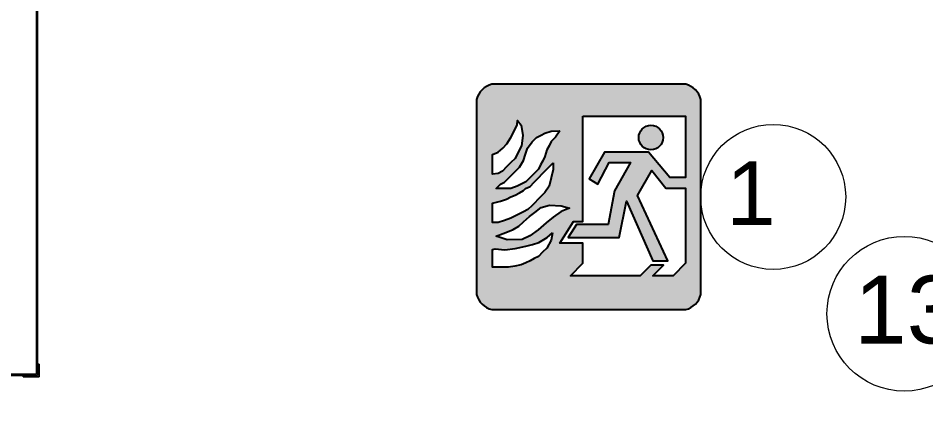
# Model space of a CAD drawing. Header units: inches. Extents: x 0.9 to 36.3, y 0.7 to 23.3.
# Drawn here: x 20.31 to 21.361, y 10.626 to 11.075 of the extents above; entities that cross this region are included whole.
import ezdxf

# ---------------------------------------------------------------- set-up
doc = ezdxf.new("R2010")
doc.units = ezdxf.units.IN
doc.layers.add('Numbering CCTV', color=38, linetype='Continuous', lineweight=0)
doc.layers.add('Numbering Signages', color=82, linetype='Continuous', lineweight=0)
doc.layers.add('PDF_Geometry', color=7, linetype='Continuous', lineweight=9, true_color=0x777777)
doc.layers.add('Signages', color=82, linetype='Continuous')
doc.styles.get("Standard").update_dxf_attribs({"font": 'arial.ttf'})

msp = doc.modelspace()

# ---------------------------------------------------------------- hatches: boundary and pattern name
at = {"layer": 'Signages', "linetype": 'ByBlock', "ltscale": 0.001, "transparency": 33554559}
h = msp.add_hatch(color=256, dxfattribs=at)
h.paths.add_polyline_path([(21.1003, 10.9808, 0.273363), (21.0829, 10.9982), (20.8582, 10.9982, 0.273363), (20.8408, 10.9808), (20.8408, 10.7549, 0.273363), (20.8582, 10.7376), (21.0829, 10.7376, 0.273363), (21.1003, 10.7549)])
h.paths.add_polyline_path([(21.0436, 10.8984), (21.0598, 10.8779), (21.0824, 10.8779), (21.0824, 10.7913), (21.0681, 10.7767), (21.0448, 10.7767), (21.0569, 10.7891), (21.0423, 10.7891), (21.0302, 10.7767), (20.9495, 10.7767), (20.9638, 10.7913), (20.9638, 10.8146), (20.9371, 10.8146), (20.9529, 10.8396), (20.9638, 10.8396), (20.9638, 10.9615), (21.0824, 10.9615), (21.0824, 10.8902), (21.0645, 10.8902), (21.0396, 10.9196), (20.9888, 10.9196), (20.9711, 10.889), (20.9811, 10.8827), (20.9941, 10.9079), (21.0187, 10.9079), (21.0003, 10.875), (20.9931, 10.8359), (20.9565, 10.8359), (20.9467, 10.8211), (21.0056, 10.8211), (21.0141, 10.863), (21.0448, 10.794), (21.062, 10.794), (21.027, 10.8697)], flags=16)
h.paths.add_polyline_path([(21.0284, 10.9366, -1), (21.0567, 10.9366, -1)], flags=0)
h.paths.add_polyline_path([(20.9483, 10.8548), (20.9385, 10.8509), (20.9292, 10.8446), (20.9214, 10.8381), (20.912, 10.8298), (20.9022, 10.823), (20.8933, 10.8188), (20.8761, 10.8181), (20.8633, 10.8227), (20.8714, 10.8257), (20.8784, 10.8284), (20.8832, 10.8302), (20.8895, 10.8341), (20.8952, 10.8391), (20.9019, 10.8451), (20.9083, 10.8498), (20.9156, 10.8556), (20.9252, 10.8585), (20.9387, 10.8577)], flags=16)
h.paths.add_polyline_path([(20.9295, 10.8995), (20.9271, 10.8901), (20.9246, 10.8802), (20.9196, 10.8729), (20.9148, 10.8681), (20.905, 10.8581), (20.9001, 10.8532), (20.8952, 10.8507), (20.8903, 10.8482), (20.8804, 10.8433), (20.8731, 10.8408), (20.8657, 10.8383), (20.859, 10.8383), (20.859, 10.8606), (20.8682, 10.863), (20.8755, 10.8655), (20.8805, 10.8679), (20.8854, 10.8701), (20.8903, 10.8728), (20.8951, 10.8754), (20.8975, 10.8776), (20.9026, 10.8801), (20.9074, 10.885), (20.9123, 10.8901), (20.9172, 10.895), (20.9222, 10.8999), (20.9271, 10.9049), (20.9294, 10.9074)], flags=16)
h.paths.add_polyline_path([(20.932, 10.9372), (20.9271, 10.932), (20.9246, 10.9271), (20.9221, 10.9222), (20.9197, 10.9148), (20.9173, 10.9098), (20.9148, 10.905), (20.9124, 10.9), (20.9074, 10.895), (20.9025, 10.8901), (20.8976, 10.8852), (20.8878, 10.8802), (20.8804, 10.8778), (20.8633, 10.8776), (20.8685, 10.8826), (20.8732, 10.8851), (20.8781, 10.8899), (20.8855, 10.8973), (20.8902, 10.9024), (20.8949, 10.9099), (20.8974, 10.9174), (20.8997, 10.9244), (20.905, 10.9317), (20.9102, 10.9366), (20.9154, 10.9393), (20.9198, 10.9416), (20.9272, 10.9438), (20.9369, 10.9443)], flags=16)
h.paths.add_polyline_path([(20.9287, 10.8262), (20.9269, 10.8178), (20.9221, 10.8087), (20.9172, 10.8039), (20.9122, 10.799), (20.9075, 10.7965), (20.9026, 10.7939), (20.8976, 10.7916), (20.8924, 10.7892), (20.885, 10.788), (20.8776, 10.7866), (20.859, 10.7866), (20.859, 10.8071), (20.8621, 10.808), (20.8736, 10.8066), (20.8852, 10.8084), (20.8977, 10.8108), (20.9054, 10.813), (20.9129, 10.8151), (20.9187, 10.8187), (20.9223, 10.821)], flags=16)
h.paths.add_polyline_path([(20.8926, 10.9272), (20.8878, 10.9173), (20.8853, 10.9122), (20.8805, 10.9076), (20.8755, 10.9026), (20.8706, 10.8977), (20.8658, 10.8949), (20.859, 10.8941), (20.859, 10.9171), (20.8658, 10.9198), (20.8712, 10.9242), (20.8756, 10.9294), (20.8804, 10.9368), (20.883, 10.9418), (20.8878, 10.9515), (20.8879, 10.9564), (20.8923, 10.9511), (20.8941, 10.9388)], flags=16)

# ---------------------------------------------------------------- linework, layer by layer
at = {"layer": 'Numbering CCTV', "linetype": 'ByBlock', "ltscale": 0.001}
msp.add_circle((21.3358, 10.7328), 0.0895, dxfattribs=at)
at = {"layer": 'Numbering Signages', "linetype": 'ByBlock', "ltscale": 0.001}
msp.add_circle((21.1841, 10.8679, -6.8122), 0.0839, dxfattribs=at)
at = {"layer": 'PDF_Geometry', "linetype": 'ByBlock'}
for points in [[(20.2658, 12.4495), (20.3308, 12.4495), (20.3308, 12.3578), (20.3308, 12.1612), (20.3308, 12.0362), (20.3592, 12.0362), (20.3925, 12.0362), (20.3925, 11.9378), (20.3808, 11.9378), (20.3308, 11.9378), (20.3308, 11.1495), (20.5558, 11.1495), (20.5925, 11.1495), (20.5925, 11.1012), (20.5658, 11.1012), (20.3308, 11.1012), (20.3308, 10.6629), (20.2375, 10.6629)], [(19.4859, 10.6612), (20.3325, 10.6612), (20.3325, 11.1012)], [(20.3308, 11.1012), (20.3308, 10.6629), (19.4859, 10.6629)], [(20.3325, 10.6746), (20.3325, 11.0995), (20.5925, 11.0995), (20.3308, 11.0995), (20.3308, 11.1012), (20.5925, 11.1012), (20.5925, 11.0995), (20.5925, 11.0979), (20.3325, 11.0979), (20.3325, 10.6746), (20.3325, 10.6612), (20.3158, 10.6612), (20.3158, 10.6596), (20.3342, 10.6596), (20.3342, 10.6746), (20.3325, 10.6746), (20.3342, 10.6746), (20.3342, 10.6596), (20.3158, 10.6596), (20.3158, 10.6612)], [(19.4875, 10.6629), (19.4875, 10.6262), (19.4875, 10.6612), (20.3158, 10.6612), (19.4892, 10.6612), (19.4892, 10.6262), (19.4875, 10.6262), (19.4859, 10.6262)]]:
    msp.add_lwpolyline(points, dxfattribs=at)
at = {"layer": 'Signages', "linetype": 'ByBlock', "elevation": -6.8122}
for points in [[(21.1003, 10.9808, 0.273363), (21.0829, 10.9982), (20.8582, 10.9982, 0.273363), (20.8408, 10.9808), (20.8408, 10.7549, 0.273363), (20.8582, 10.7376), (21.0829, 10.7376, 0.273363), (21.1003, 10.7549), (21.1003, 10.9808, 0.273363)], [(21.0567, 10.9366, -1), (21.0284, 10.9366, -1), (21.0567, 10.9366, -1)]]:
    msp.add_lwpolyline(points, format="xyb", close=True, dxfattribs=at)
for points in [[(20.9638, 10.9615), (21.0824, 10.9615), (21.0824, 10.8902), (21.0645, 10.8902), (21.0396, 10.9196), (20.9888, 10.9196), (20.9711, 10.889), (20.9811, 10.8827), (20.9941, 10.9079), (21.0187, 10.9079), (21.0003, 10.875), (20.9931, 10.8359), (20.9565, 10.8359), (20.9467, 10.8211), (21.0056, 10.8211), (21.0141, 10.863), (21.0448, 10.794), (21.062, 10.794), (21.027, 10.8697), (21.0436, 10.8984), (21.0598, 10.8779), (21.0824, 10.8779), (21.0824, 10.7913), (21.0681, 10.7767), (21.0448, 10.7767), (21.0569, 10.7891), (21.0423, 10.7891), (21.0302, 10.7767), (20.9495, 10.7767), (20.9638, 10.7913), (20.9638, 10.8146), (20.9371, 10.8146), (20.9529, 10.8396), (20.9638, 10.8396), (20.9638, 10.9615)], [(20.8923, 10.9511), (20.8941, 10.9388), (20.8926, 10.9272), (20.8878, 10.9173), (20.8853, 10.9122), (20.8805, 10.9076), (20.8755, 10.9026), (20.8706, 10.8977), (20.8658, 10.8949), (20.859, 10.8941), (20.859, 10.9171), (20.8658, 10.9198), (20.8712, 10.9242), (20.8756, 10.9294), (20.8804, 10.9368), (20.883, 10.9418), (20.8878, 10.9515), (20.8879, 10.9564), (20.8923, 10.9511)], [(20.9369, 10.9443), (20.932, 10.9372), (20.9271, 10.932), (20.9246, 10.9271), (20.9221, 10.9222), (20.9197, 10.9148), (20.9173, 10.9098), (20.9148, 10.905), (20.9124, 10.9), (20.9074, 10.895), (20.9025, 10.8901), (20.8976, 10.8852), (20.8878, 10.8802), (20.8804, 10.8778), (20.8633, 10.8776), (20.8685, 10.8826), (20.8732, 10.8851), (20.8781, 10.8899), (20.8855, 10.8973), (20.8902, 10.9024), (20.8949, 10.9099), (20.8974, 10.9174), (20.8997, 10.9244), (20.905, 10.9317), (20.9102, 10.9366), (20.9154, 10.9393), (20.9198, 10.9416), (20.9272, 10.9438), (20.9369, 10.9443)], [(20.9294, 10.9074), (20.9295, 10.8995), (20.9271, 10.8901), (20.9246, 10.8802), (20.9196, 10.8729), (20.9148, 10.8681), (20.905, 10.8581), (20.9001, 10.8532), (20.8952, 10.8507), (20.8903, 10.8482), (20.8804, 10.8433), (20.8731, 10.8408), (20.8657, 10.8383), (20.859, 10.8383), (20.859, 10.8606), (20.8682, 10.863), (20.8755, 10.8655), (20.8805, 10.8679), (20.8854, 10.8701), (20.8903, 10.8728), (20.8951, 10.8754), (20.8975, 10.8776), (20.9026, 10.8801), (20.9074, 10.885), (20.9123, 10.8901), (20.9172, 10.895), (20.9222, 10.8999), (20.9271, 10.9049), (20.9294, 10.9074)], [(20.9252, 10.8585), (20.9387, 10.8577), (20.9483, 10.8548), (20.9385, 10.8509), (20.9292, 10.8446), (20.9214, 10.8381), (20.912, 10.8298), (20.9022, 10.823), (20.8933, 10.8188), (20.8761, 10.8181), (20.8633, 10.8227), (20.8714, 10.8257), (20.8784, 10.8284), (20.8832, 10.8302), (20.8895, 10.8341), (20.8952, 10.8391), (20.9019, 10.8451), (20.9083, 10.8498), (20.9156, 10.8556), (20.9252, 10.8585)], [(20.9287, 10.8262), (20.9269, 10.8178), (20.9221, 10.8087), (20.9172, 10.8039), (20.9122, 10.799), (20.9075, 10.7965), (20.9026, 10.7939), (20.8976, 10.7916), (20.8924, 10.7892), (20.885, 10.788), (20.8776, 10.7866), (20.859, 10.7866), (20.859, 10.8071), (20.8621, 10.808), (20.8736, 10.8066), (20.8852, 10.8084), (20.8977, 10.8108), (20.9054, 10.813), (20.9129, 10.8151), (20.9187, 10.8187), (20.9223, 10.821), (20.9287, 10.8262)]]:
    msp.add_lwpolyline(points, close=True, dxfattribs=at)

# ---------------------------------------------------------------- texts
at = {"layer": 'Numbering CCTV', "linetype": 'ByBlock', "ltscale": 0.001}
msp.add_text('13', height=0.07854, dxfattribs=at).set_placement((21.2777, 10.6983))
at = {"layer": 'Numbering Signages', "linetype": 'ByBlock', "ltscale": 0.001}
msp.add_text('1', height=0.0736, dxfattribs=at).set_placement((21.1297, 10.8355, -6.8122))

doc.saveas('drawing.dxf')
